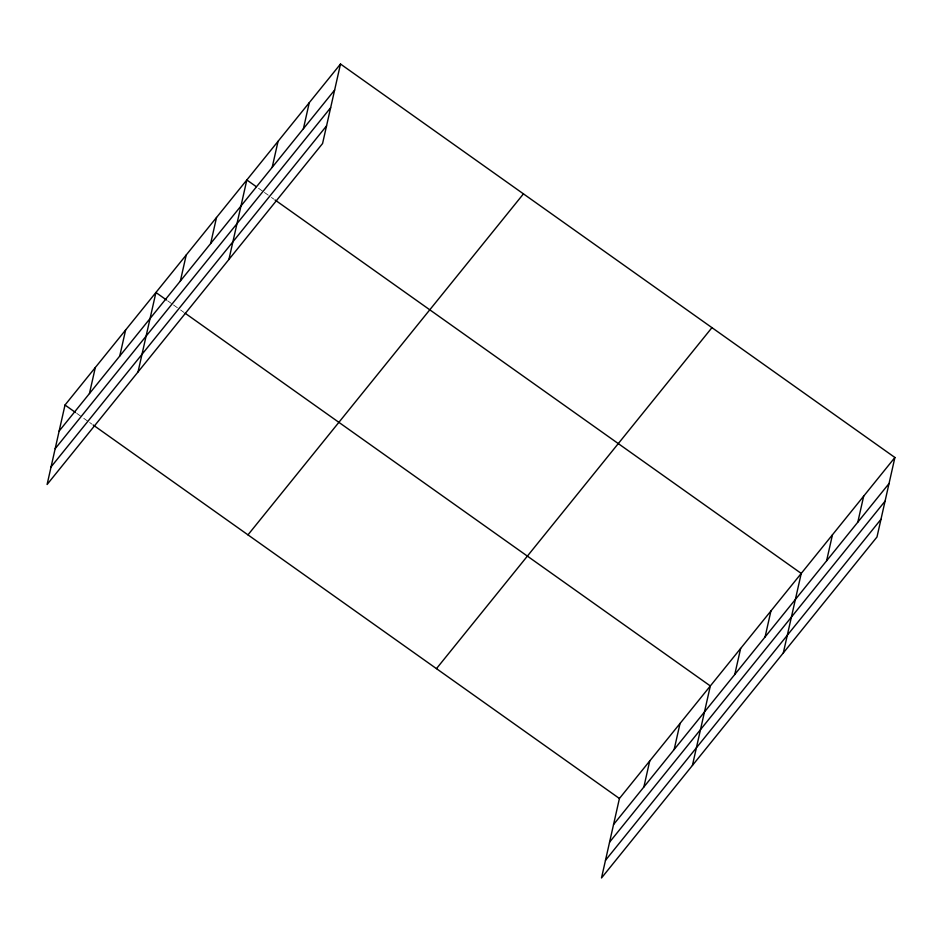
<?xml version="1.0" encoding="UTF-8"?>
<svg xmlns="http://www.w3.org/2000/svg" width="942" height="942" viewBox="0 0 942 942"><rect width="100%" height="100%" fill="white"/><g stroke="black" fill="none" stroke-linecap="round" stroke-linejoin="round"><path stroke-width="0.71" stroke-dasharray="4.71 3.53" d="M258.555 188.294L263.254 191.615M264.419 192.451L270.283 196.607M271.461 197.443L273.804 199.103M167.652 300.816L172.339 304.148M173.516 304.984L179.38 309.141M180.546 309.977L184.067 312.473M76.738 413.35L82.602 417.506M83.779 418.342L88.466 421.675M89.643 422.499L91.986 424.171"/><path stroke-width="1.41" d="M340.498 64.021L65.01 405.025L47.1 484.506L322.576 143.514L340.498 64.021L894.9 457.494L876.99 536.975L601.502 877.979L619.424 798.486L894.9 457.494M89.443 393.556L95.319 367.51M119.752 356.052L125.616 330.006M138.015 371.984L155.925 292.491L166.475 299.98M180.358 281.034L186.222 254.988M210.655 243.519L216.53 217.472M228.918 259.45L246.828 179.969L256.212 186.622M272.179 167.358L278.055 141.324M303.406 128.713L309.27 102.678M643.857 787.017L649.721 760.971M674.154 749.514L680.03 723.468M692.417 765.446L710.327 685.953L185.244 313.297M734.76 674.496L740.636 648.449M765.069 636.98L770.933 610.934M783.32 652.912L801.242 573.431L274.982 199.94M826.593 560.831L832.457 534.785M857.809 522.174L863.684 496.14M59.146 431.071L334.622 90.067M55.166 448.698L330.654 107.706M51.08 466.879L326.556 125.875M247.97 534.868L523.446 193.864M436.464 668.643L711.952 327.651M613.548 824.533L889.036 483.529M609.58 842.172L885.056 501.168M605.482 860.34L880.958 519.336M65.01 405.025L75.572 412.514M93.164 424.995L619.424 798.486"/></g></svg>
